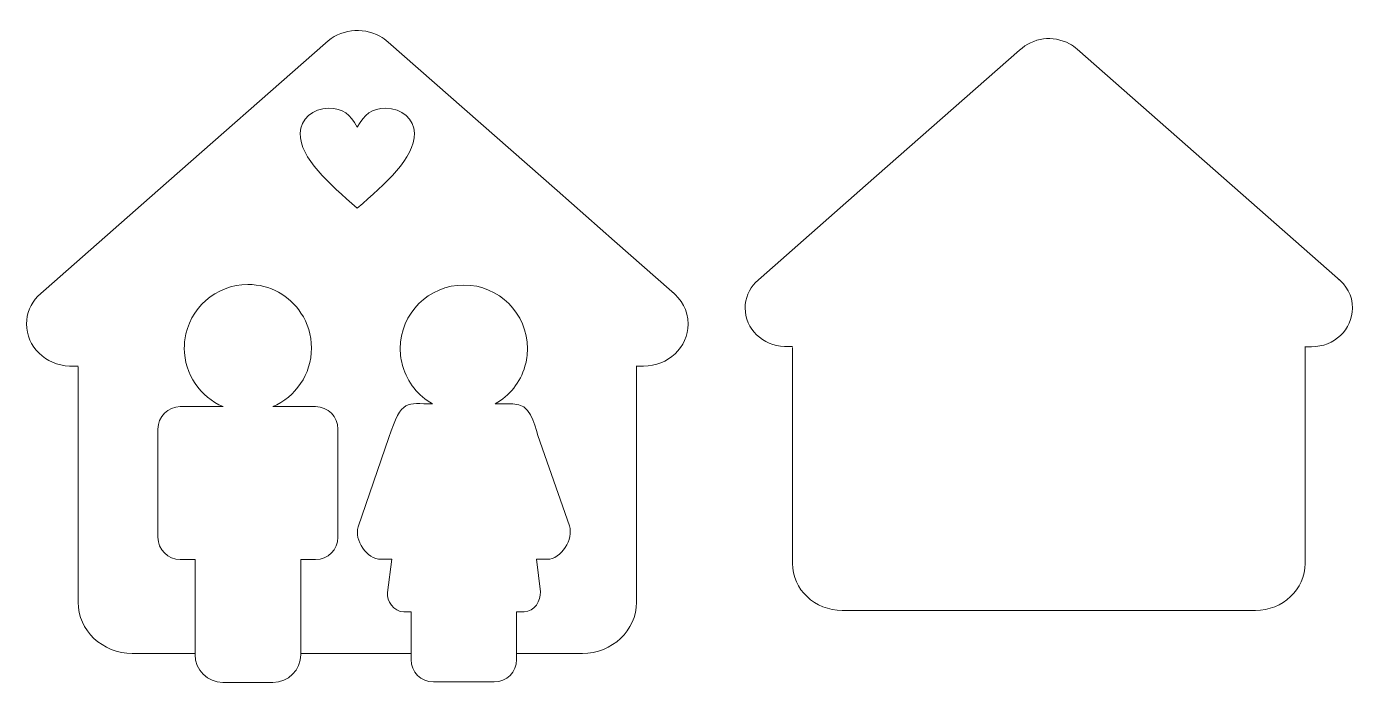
# Model space of a CAD drawing. Header units: millimetres. Extents: x -240 to 40, y 2 to 141.
import ezdxf

# ---------------------------------------------------------------- set-up
doc = ezdxf.new("R2010")
doc.units = ezdxf.units.MM
doc.header["$MEASUREMENT"] = 0
doc.layers.add('layer 1', color=7, linetype='Continuous')

msp = doc.modelspace()

# ---------------------------------------------------------------- linework, layer by layer
at = {"layer": 'layer 1', "color": 250, "lineweight": 9}
for points, knots in [([(-230.4918, 69.1342), (-235.5152, 69.3175), (-239.5286, 73.2123), (-239.5286, 77.9909), (-239.5286, 77.9909), (-239.5286, 80.2432), (-238.637, 82.2986), (-237.1684, 83.8624), (-237.1684, 83.8624), (-237.1684, 83.8624), (-211.8762, 106.0893), (-211.8762, 106.0893), (-211.8762, 106.0893), (-211.8762, 106.0893), (-176.5534, 137.1286), (-176.5534, 137.1286), (-176.5534, 137.1286), (-173.5503, 140.0306), (-168.8405, 140.6432), (-165.1153, 138.6165), (-165.1153, 138.6165), (-164.4672, 138.2636), (-163.8659, 137.8397), (-163.3247, 137.3525), (-163.3247, 137.3525), (-163.3247, 137.3525), (-127.773, 106.0893), (-127.773, 106.0893), (-127.773, 106.0893), (-127.773, 106.0893), (-115.6901, 95.4645), (-115.6901, 95.4645)], [0, 0, 0, 0, 0.11111111, 0.11111111, 0.11111111, 0.11111111, 0.22222222, 0.22222222, 0.22222222, 0.22222222, 0.33333333, 0.33333333, 0.33333333, 0.33333333, 0.44444444, 0.44444444, 0.44444444, 0.44444444, 0.55555556, 0.55555556, 0.55555556, 0.55555556, 0.66666667, 0.66666667, 0.66666667, 0.66666667, 0.77777778, 0.77777778, 0.77777778, 0.77777778, 1, 1, 1, 1]), ([(-187.6226, 2.4894), (-187.6226, 2.4894), (-198.1693, 2.4894), (-198.1693, 2.4894), (-198.1693, 2.4894), (-201.394, 2.4894), (-204.0323, 5.1278), (-204.0323, 8.3524), (-204.0323, 8.3524), (-204.0323, 8.3524), (-204.0323, 8.6141), (-204.0323, 8.6141), (-204.0323, 8.6141), (-204.0323, 8.6141), (-204.0323, 28.374), (-204.0323, 28.374), (-204.0323, 28.374), (-204.0323, 28.374), (-207.1389, 28.374), (-207.1389, 28.374), (-207.1389, 28.374), (-209.7343, 28.374), (-211.8579, 30.4976), (-211.8579, 33.0931), (-211.8579, 33.0931), (-211.8579, 33.0931), (-211.8579, 54.534), (-211.8579, 54.534), (-211.8579, 54.534), (-211.8579, 54.534), (-211.8579, 55.8603), (-211.8579, 55.8603), (-211.8579, 55.8603), (-211.8579, 58.4558), (-209.7343, 60.5793), (-207.1389, 60.5793), (-207.1389, 60.5793), (-207.1389, 60.5793), (-198.1112, 60.5793), (-198.1112, 60.5793), (-198.1112, 60.5793), (-202.9175, 62.6131), (-206.2896, 67.3725), (-206.2896, 72.9197), (-206.2896, 72.9197), (-206.2896, 73.5184), (-206.2495, 74.1079), (-206.1735, 74.6859), (-206.1735, 74.6859), (-205.3089, 81.2482), (-199.6943, 86.3134), (-192.8959, 86.3134), (-192.8959, 86.3134), (-188.2269, 86.3134), (-184.1166, 83.9238), (-181.7194, 80.3015), (-181.7194, 80.3015), (-180.3186, 78.185), (-179.5022, 75.6478), (-179.5022, 72.9197), (-179.5022, 72.9197), (-179.5022, 67.3725), (-182.8743, 62.6131), (-187.6805, 60.5793), (-187.6805, 60.5793), (-187.6805, 60.5793), (-178.653, 60.5793), (-178.653, 60.5793), (-178.653, 60.5793), (-176.0576, 60.5793), (-173.934, 58.4558), (-173.934, 55.8603), (-173.934, 55.8603), (-173.934, 55.8603), (-173.934, 33.0931), (-173.934, 33.0931), (-173.934, 33.0931), (-173.934, 30.4976), (-176.0576, 28.374), (-178.653, 28.374), (-178.653, 28.374), (-178.653, 28.374), (-181.3949, 28.374), (-181.3949, 28.374), (-181.3949, 28.374), (-181.3949, 28.374), (-181.7596, 28.374), (-181.7596, 28.374), (-181.7596, 28.374), (-181.7596, 28.374), (-181.7596, 8.6141), (-181.7596, 8.6141), (-181.7596, 8.6141), (-181.7596, 8.6141), (-181.7596, 8.3524), (-181.7596, 8.3524), (-181.7596, 8.3524), (-181.7596, 5.1278), (-184.3979, 2.4894), (-187.6226, 2.4894)], [0, 0, 0, 0, 0.03846154, 0.03846154, 0.03846154, 0.03846154, 0.07692308, 0.07692308, 0.07692308, 0.07692308, 0.11538462, 0.11538462, 0.11538462, 0.11538462, 0.15384615, 0.15384615, 0.15384615, 0.15384615, 0.19230769, 0.19230769, 0.19230769, 0.19230769, 0.23076923, 0.23076923, 0.23076923, 0.23076923, 0.26923077, 0.26923077, 0.26923077, 0.26923077, 0.30769231, 0.30769231, 0.30769231, 0.30769231, 0.34615385, 0.34615385, 0.34615385, 0.34615385, 0.38461538, 0.38461538, 0.38461538, 0.38461538, 0.42307692, 0.42307692, 0.42307692, 0.42307692, 0.46153846, 0.46153846, 0.46153846, 0.46153846, 0.5, 0.5, 0.5, 0.5, 0.53846154, 0.53846154, 0.53846154, 0.53846154, 0.57692308, 0.57692308, 0.57692308, 0.57692308, 0.61538462, 0.61538462, 0.61538462, 0.61538462, 0.65384615, 0.65384615, 0.65384615, 0.65384615, 0.69230769, 0.69230769, 0.69230769, 0.69230769, 0.73076923, 0.73076923, 0.73076923, 0.73076923, 0.76923077, 0.76923077, 0.76923077, 0.76923077, 0.80769231, 0.80769231, 0.80769231, 0.80769231, 0.84615385, 0.84615385, 0.84615385, 0.84615385, 0.88461538, 0.88461538, 0.88461538, 0.88461538, 0.92307692, 0.92307692, 0.92307692, 0.92307692, 1, 1, 1, 1]), ([(-147.4099, 86.2006), (-140.0127, 86.2006), (-134.0162, 80.204), (-134.0162, 72.8068), (-134.0162, 72.8068), (-134.0162, 71.5151), (-134.1993, 70.2662), (-134.5407, 69.0844), (-134.5407, 69.0844), (-135.5172, 65.7024), (-137.7908, 62.8706), (-140.7881, 61.1625), (-140.7881, 61.1625), (-140.7881, 61.1625), (-137.0865, 61.1625), (-137.0865, 61.1625), (-137.0865, 61.1625), (-133.2736, 61.1625), (-132.75, 57.2651), (-131.7954, 54.517), (-131.7954, 54.517), (-131.7954, 54.517), (-125.1802, 35.4729), (-125.1802, 35.4729), (-125.1802, 35.4729), (-124.2253, 32.7243), (-126.9531, 28.4305), (-129.8629, 28.4305), (-129.8629, 28.4305), (-129.8629, 28.4305), (-132.0832, 28.4305), (-132.0832, 28.4305), (-132.0832, 28.4305), (-132.0832, 28.4305), (-131.3024, 21.5699), (-131.3024, 21.5699), (-131.3024, 21.5699), (-131.1012, 19.8027), (-132.5872, 17.3703), (-134.6943, 17.3703), (-134.6943, 17.3703), (-134.6943, 17.3703), (-136.2922, 17.3703), (-136.2922, 17.3703), (-136.2922, 17.3703), (-136.2922, 17.3703), (-136.2922, 8.6141), (-136.2922, 8.6141), (-136.2922, 8.6141), (-136.2922, 8.6141), (-136.2922, 7.3214), (-136.2922, 7.3214), (-136.2922, 7.3214), (-136.2922, 4.7259), (-138.4157, 2.6024), (-141.0112, 2.6024), (-141.0112, 2.6024), (-141.0112, 2.6024), (-153.8086, 2.6024), (-153.8086, 2.6024), (-153.8086, 2.6024), (-156.404, 2.6024), (-158.5276, 4.7259), (-158.5276, 7.3214), (-158.5276, 7.3214), (-158.5276, 7.3214), (-158.5276, 8.6141), (-158.5276, 8.6141), (-158.5276, 8.6141), (-158.5276, 8.6141), (-158.5276, 17.3703), (-158.5276, 17.3703), (-158.5276, 17.3703), (-158.5276, 17.3703), (-160.0583, 17.3703), (-160.0583, 17.3703), (-160.0583, 17.3703), (-162.1658, 17.3703), (-163.7449, 19.6769), (-163.513, 21.4392), (-163.513, 21.4392), (-163.513, 21.4392), (-162.5929, 28.4305), (-162.5929, 28.4305), (-162.5929, 28.4305), (-162.5929, 28.4305), (-164.8799, 28.4305), (-164.8799, 28.4305), (-164.8799, 28.4305), (-167.7897, 28.4305), (-170.5868, 32.4989), (-169.6494, 35.2538), (-169.6494, 35.2538), (-169.6494, 35.2538), (-163.2483, 54.0656), (-163.2483, 54.0656), (-163.2483, 54.0656), (-160.4203, 62.3764), (-159.4687, 61.1856), (-154.0325, 61.163), (-154.0325, 61.163), (-157.0201, 62.8659), (-159.2883, 65.6853), (-160.2699, 69.0531), (-160.2699, 69.0531), (-160.617, 70.2441), (-160.8036, 71.5037), (-160.8036, 72.8068), (-160.8036, 72.8068), (-160.8036, 80.204), (-154.807, 86.2006), (-147.4099, 86.2006)], [0, 0, 0, 0, 0.03448276, 0.03448276, 0.03448276, 0.03448276, 0.06896552, 0.06896552, 0.06896552, 0.06896552, 0.10344828, 0.10344828, 0.10344828, 0.10344828, 0.13793103, 0.13793103, 0.13793103, 0.13793103, 0.17241379, 0.17241379, 0.17241379, 0.17241379, 0.20689655, 0.20689655, 0.20689655, 0.20689655, 0.24137931, 0.24137931, 0.24137931, 0.24137931, 0.27586207, 0.27586207, 0.27586207, 0.27586207, 0.31034483, 0.31034483, 0.31034483, 0.31034483, 0.34482759, 0.34482759, 0.34482759, 0.34482759, 0.37931034, 0.37931034, 0.37931034, 0.37931034, 0.4137931, 0.4137931, 0.4137931, 0.4137931, 0.44827586, 0.44827586, 0.44827586, 0.44827586, 0.48275862, 0.48275862, 0.48275862, 0.48275862, 0.51724138, 0.51724138, 0.51724138, 0.51724138, 0.55172414, 0.55172414, 0.55172414, 0.55172414, 0.5862069, 0.5862069, 0.5862069, 0.5862069, 0.62068966, 0.62068966, 0.62068966, 0.62068966, 0.65517241, 0.65517241, 0.65517241, 0.65517241, 0.68965517, 0.68965517, 0.68965517, 0.68965517, 0.72413793, 0.72413793, 0.72413793, 0.72413793, 0.75862069, 0.75862069, 0.75862069, 0.75862069, 0.79310345, 0.79310345, 0.79310345, 0.79310345, 0.82758621, 0.82758621, 0.82758621, 0.82758621, 0.86206897, 0.86206897, 0.86206897, 0.86206897, 0.89655172, 0.89655172, 0.89655172, 0.89655172, 0.93103448, 0.93103448, 0.93103448, 0.93103448, 1, 1, 1, 1]), ([(-103.6629, 84.8894), (-101.6271, 83.1764), (-100.1754, 80.9926), (-100.1754, 77.9706), (-100.1754, 77.9706), (-100.1754, 73.075), (-104.3872, 69.1063), (-109.5825, 69.1063)], [0, 0, 0, 0, 0.33333333, 0.33333333, 0.33333333, 0.33333333, 1, 1, 1, 1]), ([(-204.0323, 8.6141), (-204.0323, 8.6141), (-217.2526, 8.6141), (-217.2526, 8.6141), (-217.2526, 8.6141), (-223.5316, 8.6141), (-228.6686, 13.4547), (-228.6686, 19.3712), (-228.6686, 19.3712), (-228.6686, 19.3712), (-228.6686, 68.97), (-228.6686, 68.97), (-228.6686, 68.97), (-228.6686, 68.97), (-228.6686, 68.97), (-228.6686, 68.97)], [0, 0, 0, 0, 0.2, 0.2, 0.2, 0.2, 0.4, 0.4, 0.4, 0.4, 0.6, 0.6, 0.6, 0.6, 1, 1, 1, 1]), ([(-111.0353, 68.97), (-111.0353, 68.97), (-111.0353, 19.3712), (-111.0353, 19.3712), (-111.0353, 19.3712), (-111.0353, 13.4547), (-116.1724, 8.6141), (-122.4514, 8.6141), (-122.4514, 8.6141), (-122.4514, 8.6141), (-136.2922, 8.6141), (-136.2922, 8.6141)], [0, 0, 0, 0, 0.25, 0.25, 0.25, 0.25, 0.5, 0.5, 0.5, 0.5, 1, 1, 1, 1]), ([(-109.5825, 69.1063), (-109.5825, 69.1063), (-111.1006, 69.1069), (-111.1006, 69.1069), (-111.1006, 69.1069), (-111.1006, 69.1069), (-111.1006, 69.1069), (-111.1006, 69.1069)], [0, 0, 0, 0, 0.33333333, 0.33333333, 0.33333333, 0.33333333, 1, 1, 1, 1])]:
    msp.add_open_spline(points, degree=3, knots=knots, dxfattribs=at)
at = {"layer": 'layer 1', "color": 230, "lineweight": 9}
for points, knots in [([(-79.869, 73.2232), (-84.4805, 73.3916), (-88.1649, 76.967), (-88.1649, 81.3538), (-88.1649, 81.3538), (-88.1649, 83.4213), (-87.3464, 85.3083), (-85.9982, 86.7438), (-85.9982, 86.7438), (-85.9982, 86.7438), (-62.7798, 107.1483), (-62.7798, 107.1483), (-62.7798, 107.1483), (-62.7798, 107.1483), (-30.3533, 135.6424), (-30.3533, 135.6424), (-30.3533, 135.6424), (-27.5966, 138.3064), (-23.2728, 138.8688), (-19.8531, 137.0083), (-19.8531, 137.0083), (-19.2582, 136.6843), (-18.7062, 136.2953), (-18.2094, 135.848), (-18.2094, 135.848), (-18.2094, 135.848), (14.4271, 107.1483), (14.4271, 107.1483), (14.4271, 107.1483), (14.4271, 107.1483), (25.5194, 97.3947), (25.5194, 97.3947)], [0, 0, 0, 0, 0.11111111, 0.11111111, 0.11111111, 0.11111111, 0.22222222, 0.22222222, 0.22222222, 0.22222222, 0.33333333, 0.33333333, 0.33333333, 0.33333333, 0.44444444, 0.44444444, 0.44444444, 0.44444444, 0.55555556, 0.55555556, 0.55555556, 0.55555556, 0.66666667, 0.66666667, 0.66666667, 0.66666667, 0.77777778, 0.77777778, 0.77777778, 0.77777778, 1, 1, 1, 1]), ([(36.5605, 87.6866), (38.4293, 86.1141), (39.762, 84.1093), (39.762, 81.3351), (39.762, 81.3351), (39.762, 76.841), (35.8956, 73.1977), (31.1262, 73.1977)], [0, 0, 0, 0, 0.33333333, 0.33333333, 0.33333333, 0.33333333, 1, 1, 1, 1]), ([(29.7924, 73.0726), (29.7924, 73.0726), (29.7924, 27.5407), (29.7924, 27.5407), (29.7924, 27.5407), (29.7924, 22.1092), (25.0766, 17.6656), (19.3125, 17.6656), (19.3125, 17.6656), (19.3125, 17.6656), (-67.7153, 17.6656), (-67.7153, 17.6656), (-67.7153, 17.6656), (-73.4795, 17.6656), (-78.1953, 22.1092), (-78.1953, 27.5407), (-78.1953, 27.5407), (-78.1953, 27.5407), (-78.1953, 73.0726), (-78.1953, 73.0726), (-78.1953, 73.0726), (-78.1953, 73.0726), (-78.1953, 73.0726), (-78.1953, 73.0726)], [0, 0, 0, 0, 0.14285714, 0.14285714, 0.14285714, 0.14285714, 0.28571429, 0.28571429, 0.28571429, 0.28571429, 0.42857143, 0.42857143, 0.42857143, 0.42857143, 0.57142857, 0.57142857, 0.57142857, 0.57142857, 0.71428571, 0.71428571, 0.71428571, 0.71428571, 1, 1, 1, 1]), ([(31.1262, 73.1977), (31.1262, 73.1977), (29.7326, 73.1982), (29.7326, 73.1982), (29.7326, 73.1982), (29.7326, 73.1982), (29.7326, 73.1982), (29.7326, 73.1982)], [0, 0, 0, 0, 0.33333333, 0.33333333, 0.33333333, 0.33333333, 1, 1, 1, 1])]:
    msp.add_open_spline(points, degree=3, knots=knots, dxfattribs=at)
at = {"layer": 'layer 1', "color": 250, "lineweight": 20}
msp.add_open_spline([(-169.8519, 119.4697), (-168.3471, 122.1034), (-166.8422, 123.4201), (-163.8322, 123.4201), (-163.8322, 123.4201), (-160.5093, 123.4201), (-157.8126, 121.0605), (-157.8126, 118.153), (-157.8126, 118.153), (-157.8126, 112.8857), (-163.8322, 107.6183), (-169.8519, 102.3512), (-169.8519, 102.3512), (-175.8717, 107.6183), (-181.8913, 112.8857), (-181.8913, 118.153), (-181.8913, 118.153), (-181.8913, 121.0605), (-179.1946, 123.4201), (-175.8717, 123.4201), (-175.8717, 123.4201), (-172.8617, 123.4201), (-171.3567, 122.1034), (-169.8519, 119.4697)], degree=3, knots=[0, 0, 0, 0, 0.14285714, 0.14285714, 0.14285714, 0.14285714, 0.28571429, 0.28571429, 0.28571429, 0.28571429, 0.42857143, 0.42857143, 0.42857143, 0.42857143, 0.57142857, 0.57142857, 0.57142857, 0.57142857, 0.71428571, 0.71428571, 0.71428571, 0.71428571, 1, 1, 1, 1], dxfattribs=at)
at = {"layer": 'layer 1', "color": 250, "lineweight": 9}
for points in [[(-115.6901, 95.4645), (-115.6901, 95.4645), (-103.607, 84.8403), (-103.607, 84.8403)], [(-103.607, 84.8403), (-103.607, 84.8403), (-103.2069, 84.4884), (-103.2069, 84.4884)], [(-228.6822, 69.1346), (-228.6822, 69.1346), (-230.5037, 69.1346), (-230.5037, 69.1346)], [(-158.5276, 8.6141), (-158.5276, 8.6141), (-181.7596, 8.6141), (-181.7596, 8.6141)]]:
    msp.add_open_spline(points, degree=3, dxfattribs=at)
at = {"layer": 'layer 1', "color": 230, "lineweight": 9}
for points in [[(25.5194, 97.3947), (25.5194, 97.3947), (36.6117, 87.6416), (36.6117, 87.6416)], [(36.6117, 87.6416), (36.6117, 87.6416), (36.9792, 87.3185), (36.9792, 87.3185)], [(-78.2079, 73.2237), (-78.2079, 73.2237), (-79.8801, 73.2237), (-79.8801, 73.2237)]]:
    msp.add_open_spline(points, degree=3, dxfattribs=at)

doc.saveas('drawing.dxf')
